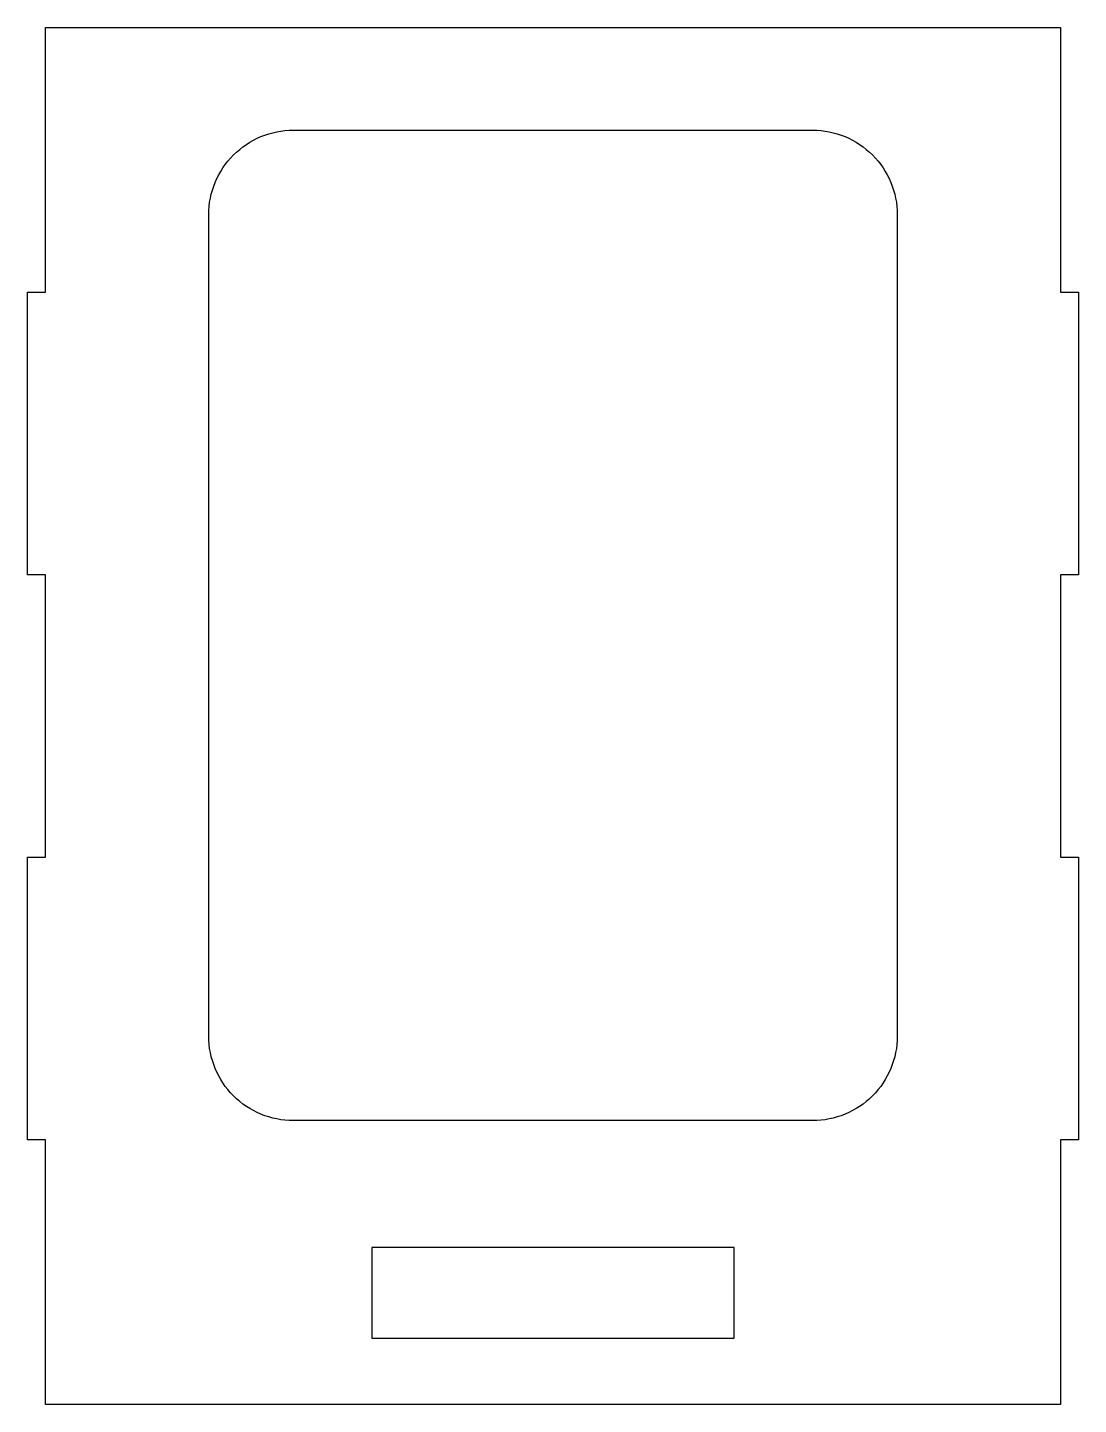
# Model space of a CAD drawing. Header units: millimetres. Extents: x -174 to 0, y -231 to -3.
import ezdxf

# ---------------------------------------------------------------- set-up
doc = ezdxf.new("R2010")
doc.units = ezdxf.units.MM
doc.layers.get('0').update_dxf_attribs({"linetype": 'CONTINUOUS'})

msp = doc.modelspace()

# ---------------------------------------------------------------- linework, layer by layer
for points in [[(-171, -231), (-171, -187.2), (-174, -187.2), (-174, -140.4), (-171, -140.4), (-171, -93.6), (-174, -93.6), (-174, -46.8), (-171, -46.8), (-171, -3), (-3, -3), (-3, -46.8), (0, -46.8), (0, -93.6), (-3, -93.6), (-3, -140.4), (0, -140.4), (0, -187.2), (-3, -187.2), (-3, -231)], [(-57, -205), (-117, -205), (-117, -220), (-57, -220)]]:
    msp.add_lwpolyline(points, close=True)
msp.add_lwpolyline([(-30, -170, -0.414214), (-44, -184), (-130, -184, -0.414214), (-144, -170), (-144, -34, -0.414214), (-130, -20), (-44, -20, -0.414214), (-30, -34)], format="xyb", close=True)

doc.saveas('drawing.dxf')
